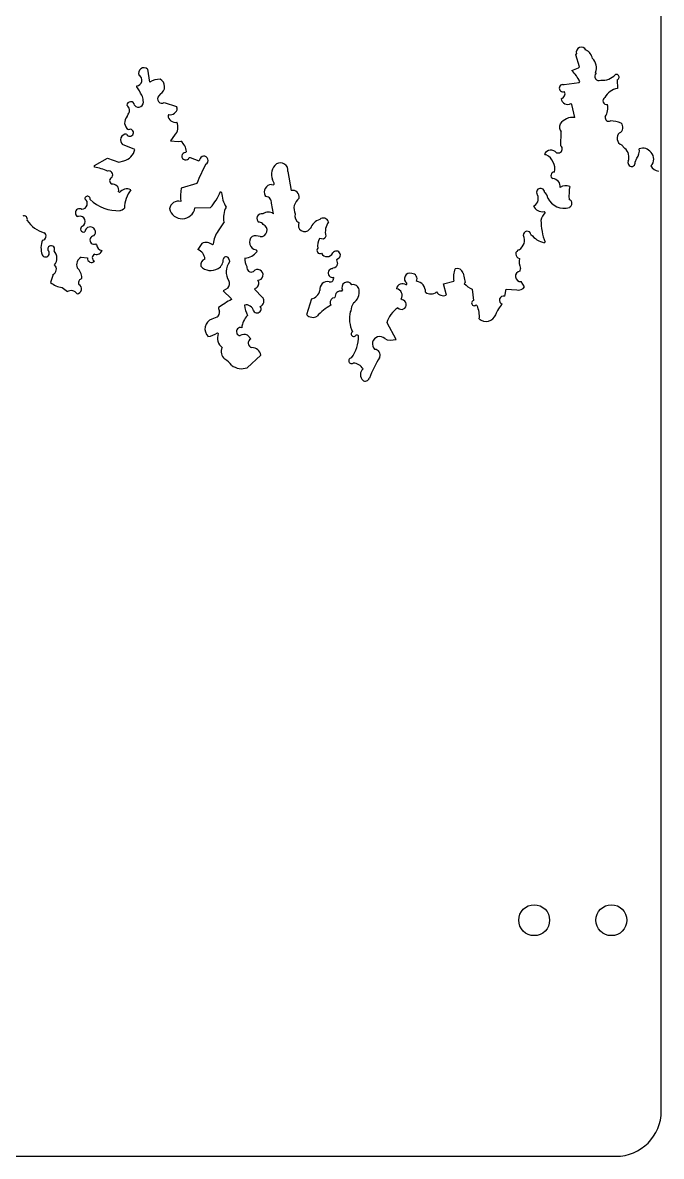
# Model space of a CAD drawing. Extents: x -202 to 608, y -413 to 413.
# Drawn here: x 131.9 to 202.2, y -412.5 to -287.7 of the extents above; entities that cross this region are included whole.
import ezdxf

# ---------------------------------------------------------------- set-up
doc = ezdxf.new("R2010")
doc.units = 0
doc.layers.get('0').update_dxf_attribs({"linetype": 'CONTINUOUS'})

msp = doc.modelspace()

# ---------------------------------------------------------------- linework, layer by layer
at = {"color": 7, "linetype": 'CONTINUOUS'}
for p, q in [((202.25, -407.5), (202.25, 407.5)), ((192.82, -291.2), (192.91, -291.1)), ((193.24, -292.53), (192.82, -291.2)), ((145.67, -292.77), (145.9, -294.2)), ((192.38, -292.93), (193.14, -292.63)), ((193.14, -292.63), (193.24, -292.53)), ((194.98, -293.15), (195.08, -293.24)), ((191.35, -294.46), (191.56, -294.49)), ((191.56, -294.49), (193.19, -294.26)), ((193.19, -294.26), (193.28, -294.16)), ((197.4, -293.95), (197.43, -294.91)), ((144.47, -294.72), (144.47, -294.62)), ((147.09, -295.51), (146.9, -295.73)), ((147.5, -296.46), (148.85, -296.9)), ((148.85, -296.9), (148.85, -297)), ((148.85, -297), (148.95, -297.09)), ((192.39, -296.68), (192.29, -296.58)), ((192.72, -298.11), (192.39, -296.68)), ((143.41, -298.01), (143.53, -297.74)), ((148.01, -297.79), (147.92, -297.89)), ((148.65, -300.07), (148.19, -300.66)), ((148.19, -300.66), (149.05, -300.75)), ((149.05, -300.75), (149.34, -300.73)), ((191.17, -301.22), (191.23, -299.68)), ((144.28, -301.63), (142.92, -301.09)), ((149.94, -301.86), (149.85, -301.96)), ((190.71, -302), (191.04, -301.98)), ((197.88, -301.13), (198.23, -301.52)), ((139.82, -303.38), (141.24, -302.58)), ((141.24, -302.58), (142.5, -303.02)), ((142.5, -303.02), (143.05, -302.88)), ((150.25, -302.52), (150.35, -302.52)), ((150.35, -302.52), (151.32, -302.88)), ((151.32, -302.88), (151.41, -302.78)), ((189.47, -302.22), (189.37, -302.13)), ((189.57, -302.22), (189.47, -302.22)), ((199.37, -303.01), (199.54, -302.57)), ((139.82, -303.48), (139.82, -303.38)), ((139.82, -303.57), (139.82, -303.48)), ((161.13, -304.05), (161.48, -306.15)), ((151.1, -305.38), (149.38, -305.9)), ((159.3, -305.47), (159.54, -305.53)), ((159.63, -305.34), (159.42, -304.96)), ((159.54, -305.53), (159.63, -305.43)), ((159.63, -305.43), (159.63, -305.34)), ((142.59, -306.38), (142.49, -306.28)), ((153.71, -306.27), (153.81, -306.36)), ((158.71, -306.8), (158.61, -306.71)), ((150.88, -308.07), (152.61, -308.02)), ((159.53, -308.7), (159.31, -307.55)), ((188.19, -307.82), (188.28, -307.82)), ((138.05, -308.99), (137.96, -309)), ((189.45, -308.55), (189.35, -308.46)), ((154.09, -309.61), (153.44, -310.59)), ((163.51, -310.41), (163.6, -310.31)), ((140.06, -312.11), (139.96, -312.01)), ((151.66, -311.98), (151.2, -312.66)), ((152.91, -312.04), (152.81, -312.14)), ((165.03, -311.51), (164.59, -311.44)), ((165.21, -311.38), (165.03, -311.51)), ((165.29, -311.16), (165.21, -311.38)), ((189.35, -311.91), (189.45, -311.81)), ((157.72, -312.77), (157.63, -312.68)), ((157.73, -312.87), (157.72, -312.77)), ((138.37, -313.49), (139.04, -313.57)), ((154.64, -313.74), (154.69, -314.01)), ((166.76, -313.58), (166.48, -313.78)), ((166.48, -313.78), (166.6, -314.22)), ((135.26, -315.4), (134.99, -316.27)), ((138.34, -315.89), (138.43, -315.79)), ((166.12, -314.66), (166.03, -314.75)), ((180.43, -315.23), (180.65, -316.27)), ((186.69, -315.02), (186.75, -314.72)), ((136.25, -316.81), (136.84, -317.28)), ((154.51, -316.91), (154.01, -317.19)), ((157.46, -317), (157.55, -316.9)), ((158.34, -317.94), (157.46, -317)), ((174.13, -316.55), (174.23, -316.45)), ((174.23, -316.45), (174.22, -316.35)), ((178.25, -316.44), (179.4, -316.12)), ((178.58, -317.67), (178.25, -316.44)), ((180.65, -316.27), (180.55, -316.37)), ((181.43, -317.02), (181.56, -318.26)), ((185, -317.79), (185.18, -317.01)), ((185.18, -317.01), (186.33, -317.08)), ((187.18, -316.77), (186.82, -316.18)), ((154.01, -317.19), (154.89, -318.03)), ((154.89, -318.03), (154.9, -318.13)), ((163.72, -318.08), (163.19, -319.82)), ((166.05, -317.98), (166.3, -317.91)), ((167.05, -317.22), (167.15, -317.12)), ((173.7, -318.19), (173.6, -318.1)), ((168.07, -319.4), (167.98, -319.5)), ((181.87, -318.74), (181.96, -318.83)), ((153.31, -320.1), (152.75, -320.3)), ((173.03, -322.55), (172.04, -320.73)), ((153.37, -321.81), (153.46, -321.91)), ((157.03, -322.48), (156.67, -322.07)), ((171.8, -322.46), (172.07, -322.58)), ((172.07, -322.58), (172.37, -322.64)), ((172.37, -322.64), (173.03, -322.55)), ((156.64, -325.66), (158.13, -324.27)), ((-197.25, -412.5), (197.25, -412.5))]:
    msp.add_line(p, q, dxfattribs=at)
for centre in [(188.25, -386.5), (196.75, -386.5)]:
    msp.add_circle(centre, 1.7, dxfattribs=at)
for centre, radius, start, end in [((193.44, -290.92), 0.562, 24.202, 198.8842), ((193.49, -291.76), 1.17, 6.627, 66.4759), ((193.77, -292.61), 1.33, 336.0926, 48.2633), ((145.28, -293.22), 0.599, 48.9816, 204.1263), ((189.39, -296.07), 4.34, 26.1901, 46.3222), ((195.39, -293.58), 0.458, 132.5441, 294.5892), ((197.3, -293.66), 0.303, 289.9846, 110.0065), ((144.43, -294.01), 0.619, 274.1354, 60.9154), ((147.13, -296.39), 2.51, 91.9249, 119.2677), ((146.63, -294.71), 0.922, 299.4513, 63.6704), ((191.43, -294.87), 0.417, 100.3492, 292.4031), ((195.74, -292.01), 2, 265.3316, 316.6627), ((139.79, -298.1), 5.78, 24.9429, 35.8067), ((144.35, -296.16), 0.845, 355.0433, 36.1387), ((147.24, -296.06), 0.476, 136.0626, 302.7703), ((191.11, -295.51), 0.536, 281.8582, 28.1354), ((197.82, -296.96), 2.09, 100.8027, 149.6993), ((143.81, -296.8), 0.434, 7.8858, 175.2257), ((143.02, -297.32), 0.665, 320.6442, 57.0544), ((144.68, -296.43), 0.54, 215.3914, 20.8662), ((148.15, -297), 0.802, 259.7032, 353.4042), ((191.94, -295.95), 0.722, 186.6413, 299.2577), ((196.23, -296.26), 0.415, 121.2716, 282.9562), ((194.62, -297.05), 1.74, 326.2679, 12.6703), ((144.08, -298.67), 0.937, 135.0756, 235.6776), ((148.75, -297.81), 0.833, 185.412, 280.3912), ((192.52, -299.83), 1.74, 83.4193, 144.4634), ((196.48, -298.11), 0.414, 167.0872, 296.4104), ((143.73, -299.79), 0.385, 201.8242, 117.6954), ((147.73, -299.17), 1.29, 315.5497, 24.9552), ((191.76, -299.17), 0.742, 152.0626, 223.7274), ((196.43, -302.27), 3.8, 68.5489, 86.5048), ((197.39, -299.21), 0.638, 294.168, 48.3479), ((143.35, -300.59), 0.661, 88.5263, 229.3573), ((148.29, -302.02), 1.67, 5.4211, 50.8306), ((198.15, -300.4), 0.78, 129.3295, 250.0498), ((142.66, -301.26), 1.66, 283.5457, 347.1505), ((149.86, -302.37), 0.415, 91.5608, 338.9331), ((190.09, -302.54), 0.829, 41.4093, 149.8912), ((190.91, -301.57), 0.439, 288.3912, 52.6683), ((197.44, -302.48), 1.25, 338.9447, 50.9372), ((198.52, -301.75), 1.31, 320.9597, 8.4507), ((200.22, -302.56), 1.08, 34.1927, 112.3118), ((200.33, -302.69), 1.08, 316.2357, 43.1173), ((166.26, -311.15), 16.22, 150.8285, 159.1643), ((151.87, -302.83), 0.466, 298.3395, 173.7024), ((160.88, -304.41), 1.57, 130.6688, 200.6824), ((160.3, -303.94), 0.839, 352.3423, 121.3115), ((188.74, -303.79), 1.78, 349.4829, 62.0955), ((198.98, -303.09), 0.405, 156.5734, 12.0326), ((139.18, -308.3), 4.76, 63.9723, 82.2796), ((141.39, -304.44), 0.444, 328.8981, 105.2952), ((190.48, -304.5), 0.384, 89.7648, 242.7598), ((202.09, -302.9), 1.12, 208.9126, 261.3299), ((141.92, -305.08), 0.428, 109.7797, 239.0865), ((141.82, -306.12), 0.686, 345.8552, 100.5343), ((159.37, -306.32), 0.848, 94.6431, 207.4768), ((190.26, -305.69), 0.853, 351.041, 87.0917), ((191.74, -306.68), 1.07, 67.0119, 126.4957), ((197.9, -306.64), 5.82, 170.629, 184.864), ((138.39, -307.57), 0.644, 272.7865, 53.4646), ((139.06, -307.06), 0.295, 343.9629, 180.23), ((143.4, -306.98), 1.01, 65.3386, 143.7673), ((146.73, -308.22), 3.62, 143.4025, 178.0099), ((155.12, -306.85), 5.82, 170.6305, 184.8625), ((147.72, -303.73), 6.51, 318.6975, 337.0426), ((157.4, -306.09), 3.6, 184.3178, 211.5817), ((158.67, -307.45), 0.648, 350.6998, 86.1546), ((161.66, -306.85), 0.719, 348.4457, 104.6744), ((163.18, -308.12), 1.39, 126.0064, 206.0639), ((187.74, -307.02), 0.961, 304.266, 34.9606), ((188.95, -306.35), 0.441, 0.5014, 195.8227), ((188.76, -307.12), 0.998, 8.1198, 50.433), ((191.53, -306.1), 1.99, 206.1383, 287.2928), ((138.17, -308.6), 0.453, 57.0636, 242.0475), ((142.45, -303.84), 4.53, 226.7534, 272.337), ((142.35, -307.31), 1.09, 284.9423, 314.4155), ((149.08, -308.31), 0.995, 75.8285, 170.5116), ((149.48, -307.84), 1.42, 192.3006, 350.8201), ((156.39, -309.12), 2.36, 150.9948, 192.1123), ((189.12, -307.49), 0.994, 199.2442, 283.3633), ((191.94, -307.57), 0.466, 293.7235, 69.4), ((132.07, -309.3), 0.365, 338.3448, 114.7774), ((135.08, -307.72), 3.18, 212.7346, 255.4208), ((138.23, -309.55), 0.582, 293.8007, 107.0941), ((158.21, -309.2), 0.497, 70.1895, 241.7241), ((158.98, -309.48), 0.959, 54.6986, 128.4229), ((162.73, -308.95), 0.827, 164.7164, 242.0106), ((165.1, -310.85), 1.59, 107.2656, 160.4017), ((165.02, -309.8), 0.615, 20.3936, 129.329), ((167.3, -310.74), 2.06, 145.9788, 191.9813), ((190.85, -309.84), 1.9, 137.4402, 167.5689), ((196.25, -309.3), 7.26, 181.0218, 200.2827), ((134.06, -311.17), 0.432, 274.7381, 59.4418), ((138.64, -310.38), 0.347, 121.3395, 292.2257), ((139.35, -310.73), 0.577, 313.1941, 176.7967), ((155.76, -312.27), 2.86, 144.0434, 175.4753), ((157.84, -310.39), 0.766, 41.5056, 79.5589), ((158.12, -310.52), 0.709, 265.9286, 65.3023), ((162.97, -309.97), 0.696, 154.6878, 321.0555), ((187.47, -311.05), 0.422, 8.3792, 186.2155), ((136.27, -312.48), 2.34, 157.8171, 198.5691), ((139.77, -311.6), 0.451, 92.7843, 295.4035), ((152.13, -312.86), 0.992, 46.0718, 118.1301), ((157.73, -311.85), 0.841, 130.9991, 262.5973), ((157.6, -312.29), 1.16, 66.3961, 111.2913), ((165.84, -312.17), 1.44, 149.4517, 193.054), ((185.97, -311.63), 1.21, 301.148, 25.9014), ((190.11, -309.09), 2.92, 220.663, 255.0756), ((134.42, -313.04), 0.419, 206.8026, 47.3944), ((135.06, -312.6), 0.379, 326.8641, 199.9946), ((134.52, -313.6), 1.17, 320.4603, 42.665), ((140, -313.55), 0.423, 108.3255, 244.1546), ((140.07, -312.57), 0.616, 251.5725, 341.8297), ((140.72, -312.1), 0.665, 180.5149, 263.8014), ((150.76, -313.82), 1.24, 5.8287, 69.347), ((156.33, -311.85), 1.73, 272.3506, 323.8999), ((164.67, -312.75), 0.349, 133.0157, 297.4848), ((165.44, -312.73), 0.697, 208.1234, 335.001), ((166.46, -313.25), 0.445, 312.9761, 149.2682), ((186.71, -313.14), 0.491, 104.2445, 258.8768), ((134.99, -314.82), 0.638, 294.1514, 48.3503), ((138.73, -314.3), 0.881, 113.9388, 203.941), ((139.5, -313.61), 0.455, 174.6483, 315.3446), ((152.2, -314.34), 0.678, 107.7266, 191.3831), ((152.65, -313.43), 1.53, 223.1787, 300.5456), ((152.74, -313.68), 1.28, 302.9907, 0.803), ((154.32, -313.75), 0.317, 1.2431, 162.9531), ((156.08, -315.09), 1.76, 142.042, 214.0162), ((157.7, -313.78), 1.32, 171.0654, 214.6797), ((157.08, -314.65), 0.477, 165.7212, 302.1854), ((166.07, -314.13), 0.531, 274.9343, 350.134), ((188.45, -313.95), 1.86, 169.6678, 204.4691), ((136.91, -315.79), 1.52, 359.9483, 48.4103), ((157.79, -315.44), 0.597, 271.8148, 139.9308), ((166.04, -315.24), 0.484, 92.09, 282.4585), ((165.78, -315.82), 0.39, 256.2009, 16.9191), ((174.56, -315.85), 0.605, 69.476, 236.4243), ((174.77, -315.86), 0.576, 331.5782, 89.6575), ((181.83, -315.71), 2.47, 157.4913, 189.3701), ((179.75, -315.46), 0.715, 18.8295, 106.1863), ((186.76, -315.6), 0.584, 97.4251, 276.0827), ((136.47, -314.57), 2.25, 229.0364, 264.5345), ((137.83, -316.98), 0.562, 277.2941, 60.9104), ((138.49, -316.3), 0.432, 111.0041, 206.1482), ((153.89, -316.4), 0.797, 320.7659, 24.1946), ((157.35, -316.37), 0.572, 290.425, 35.8182), ((165.48, -317.03), 0.851, 76.2461, 188.3716), ((167.67, -316.83), 0.601, 31.6514, 208.6926), ((168.32, -317.15), 0.648, 6.962, 102.4214), ((167.55, -317.32), 1.44, 303.064, 10.0224), ((173.73, -317.06), 0.652, 52.0784, 171.003), ((172.94, -317.71), 0.766, 329.7221, 78.6401), ((175.14, -317.26), 1.13, 355.1648, 83.0924), ((182.61, -314.49), 2.79, 222.3784, 244.9927), ((186.55, -316.35), 0.758, 253.1155, 326.8744), ((137.24, -317.94), 0.773, 31.2936, 121.3178), ((165.6, -336.48), 21.24, 120.2627, 124.7875), ((157.87, -318.33), 0.615, 290.406, 39.3117), ((163.52, -316.96), 1.13, 280.0368, 350.3669), ((166.41, -318.5), 0.631, 125.2342, 207.3335), ((166.95, -317.86), 0.644, 80.4758, 185.0181), ((173.63, -318.71), 0.526, 222.2794, 82.7361), ((176.86, -316.43), 1.1, 237.1779, 305.9452), ((178.26, -316.83), 0.898, 212.9189, 290.2323), ((181.65, -318.54), 0.29, 107.274, 317.7838), ((184.87, -318.22), 0.455, 73.1374, 253.1249), ((152.96, -319.57), 0.637, 304.2933, 11.1071), ((154.32, -319.05), 0.835, 178.252, 208.1231), ((156.54, -319.54), 0.802, 9.7126, 103.4265), ((160.13, -318.32), 3.81, 186.6305, 204.5585), ((157.72, -319.17), 0.453, 211.0639, 36.0692), ((168.78, -324.03), 6.01, 119.2457, 137.6128), ((171.26, -320.24), 3.36, 167.3007, 205.7637), ((169.8, -319.45), 1.73, 147.8831, 178.3676), ((174.67, -321.37), 2.71, 121.907, 166.4041), ((179.57, -319.95), 2.64, 353.2099, 25.1), ((186.86, -320.8), 3.02, 134.6274, 161.1121), ((153.17, -321.4), 1.18, 110.6387, 224.4107), ((158.27, -321.47), 2.24, 135.4139, 174.5806), ((163.87, -319.19), 0.925, 223.0012, 301.1958), ((182.96, -319.44), 1.12, 227.0099, 339.8894), ((152.09, -320.11), 2.13, 276.2901, 306.8008), ((154.68, -322.39), 1.31, 158.408, 232.7846), ((155.9, -321.68), 0.445, 71.8966, 266.1614), ((156.32, -322.74), 0.758, 62.4889, 126.2567), ((168.38, -321.93), 0.28, 122.5132, 330.6062), ((168.68, -322.4), 0.339, 46.5834, 99.6656), ((157.25, -322.94), 0.508, 115.6991, 258.8347), ((164.97, -322.2), 3.94, 322.9207, 0.6044), ((171.24, -323.05), 0.814, 46.5624, 226.5625), ((154.75, -323.9), 0.981, 151.2398, 234.6376), ((157.15, -324.44), 0.998, 9.3357, 89.8144), ((182.55, -331.45), 13.28, 148.4155, 159.623), ((170.68, -324.25), 0.603, 335.791, 90.1706), ((152.47, -327.3), 3.11, 38.2261, 56.6468), ((156.02, -324.04), 1.73, 230.4001, 291.0024), ((168.14, -324.89), 0.314, 94.938, 305.0473), ((168.22, -326.54), 1.4, 32.5273, 85.6558), ((169.97, -326.43), 0.859, 131.6147, 225.9602), ((169.64, -326.64), 0.49, 236.2443, 337.9121), ((197.25, -407.5), 5, 270, 0)]:
    msp.add_arc(centre, radius, start, end, dxfattribs=at)

doc.saveas('drawing.dxf')
